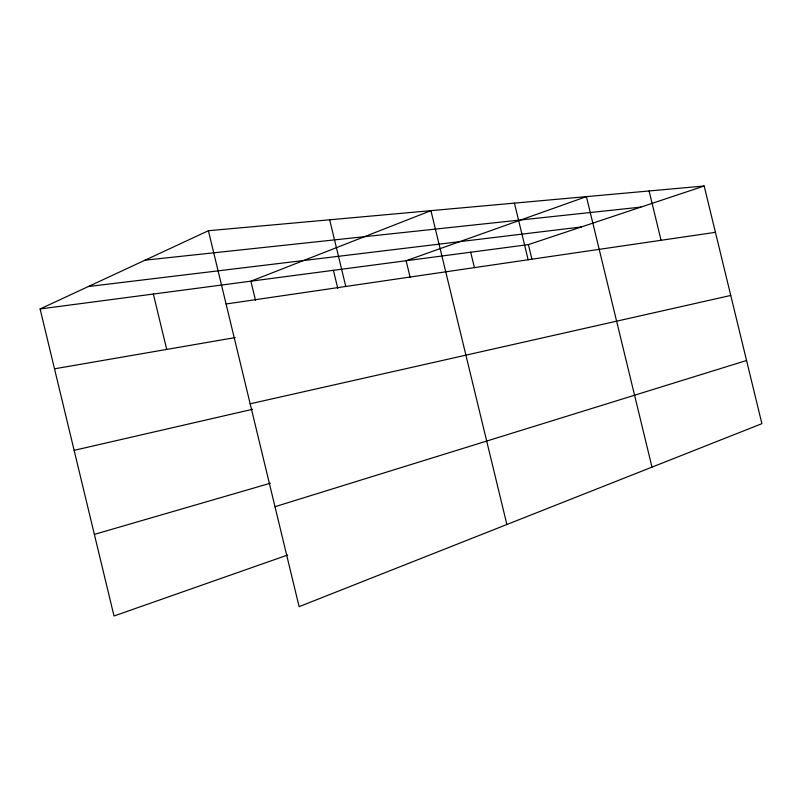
<?xml version="1.0" encoding="UTF-8"?>
<svg xmlns="http://www.w3.org/2000/svg" width="802" height="802" viewBox="0 0 802 802"><rect width="100%" height="100%" fill="white"/><g stroke="black" fill="none" stroke-linecap="round" stroke-linejoin="round"><path stroke-width="1.2" d="M287.657 555.014L114.014 615.996L40.1 308.96L208.4 230.725L704.176 186.004L761.9 423.667L299.116 606.663L208.4 230.725M40.1 308.96L528.398 244.62L704.176 186.004M274.996 506.714L746.562 360.499M94.365 534.383L270.334 483.235M74.135 450.343L252.5 409.301M250.164 403.807L730.762 295.447M54.506 368.81L235.197 337.582M226.084 303.988L715.434 232.329M88.38 286.525L581.37 226.956M145.092 260.159L640.898 207.106M649.099 190.966L661.069 240.299M651.996 467.125L586.412 196.62L406.123 260.73L410.173 277.462M528.398 244.62L531.866 258.946M514.433 203.117L528.147 259.758M470.684 252.229L474.433 267.708M506.884 524.508L430.935 210.655L250.886 281.191L255.507 300.369M329.662 219.788L345.782 286.464M333.401 270.314L337.782 288.419M153.352 294.043L166.706 349.421"/></g></svg>
